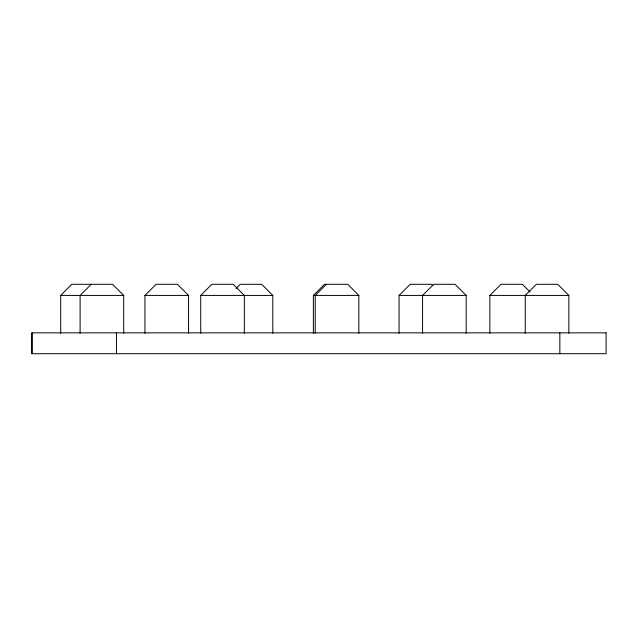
<?xml version="1.0" encoding="UTF-8"?>
<svg xmlns="http://www.w3.org/2000/svg" width="638" height="638" viewBox="0 0 638 638"><rect width="100%" height="100%" fill="white"/><g stroke="black" fill="none" stroke-linecap="round" stroke-linejoin="round"><path stroke-width="0.96" d="M60.698 333.251L60.698 295.418L71.823 284.293L112.583 284.293L123.708 295.418L123.708 333.251M91.226 284.293L80.101 295.418L80.101 333.251M144.946 333.251L144.946 295.418L156.071 284.293L177.428 284.293L188.553 295.418L188.553 333.251M200.739 333.251L200.739 295.418L211.864 284.293L233.221 284.293L244.338 295.418L244.338 333.251M236.148 288.464L240.319 284.293L261.676 284.293L272.801 295.418L272.801 333.251M313.378 333.251L313.378 295.418L324.503 284.293L347.726 284.293L358.843 295.418L358.843 333.251M326.369 284.293L315.244 295.418L315.244 333.251M399.069 333.251L399.069 295.418L410.194 284.293L431.551 284.293L432.939 285.688M489.864 333.251L489.864 295.418L500.99 284.293L522.347 284.293L529.995 291.941M60.698 295.418L123.708 295.418M144.946 295.418L188.553 295.418M200.739 295.418L272.801 295.418M313.378 295.418L358.843 295.418M399.069 295.418L466.179 295.418L466.179 333.251M489.864 295.418L568.849 295.418L568.849 333.251M568.849 295.418L557.724 284.293L536.367 284.293L525.241 295.418L525.241 333.251M466.179 295.418L455.053 284.293L433.696 284.293L422.571 295.418L422.571 333.251M559.853 332.853L559.853 353.707M116.451 332.853L116.451 353.707M31.988 332.853L31.988 353.707M606.1 332.853L31.9 332.853L31.9 353.707L606.1 353.707L606.1 332.853"/></g></svg>
